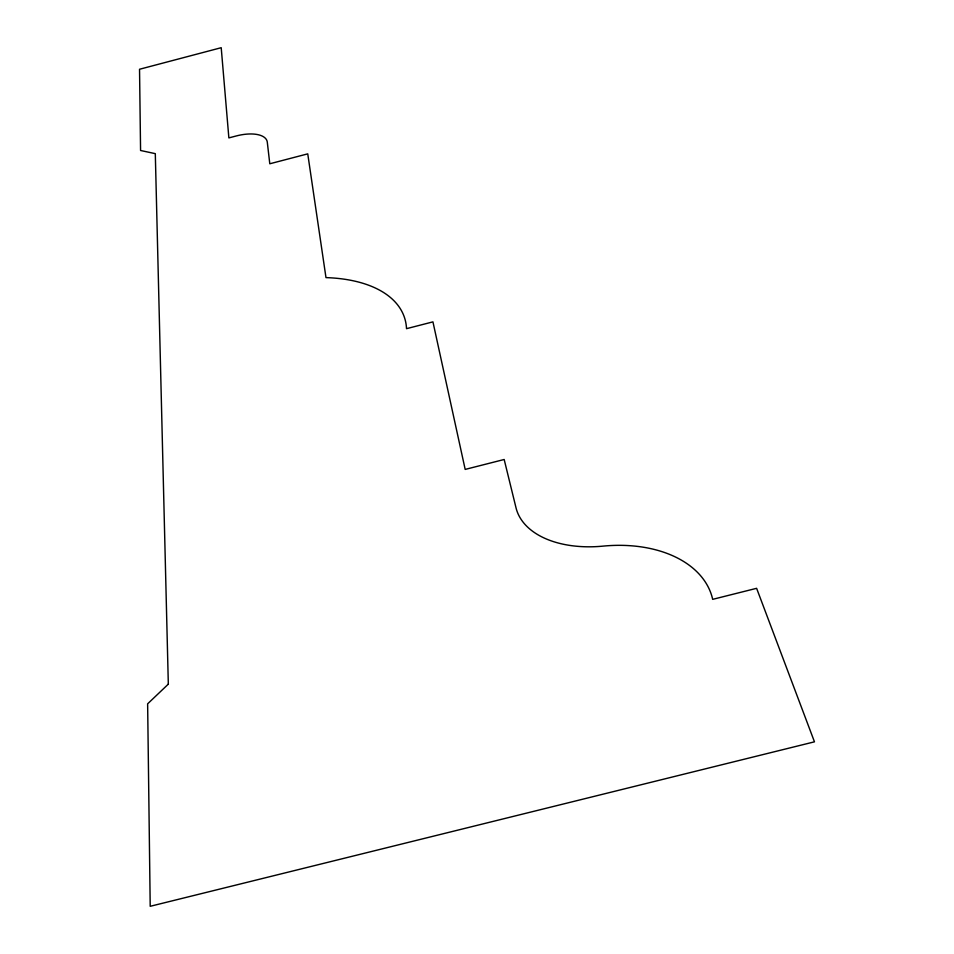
<?xml version="1.0" encoding="UTF-8"?>
<svg xmlns="http://www.w3.org/2000/svg" width="954" height="954" viewBox="0 0 954 954"><rect width="100%" height="100%" fill="white"/><g stroke="black" fill="none" stroke-linecap="round" stroke-linejoin="round"><path stroke-width="1.43" d="M168.321 684.137L147.631 703.825L150.207 906.3L814.466 741.83L756.617 588.32L712.674 599.351A118.057 77.763 -13.1 0 0 603 546.129A95.519 58.146 -12.5 0 1 516.186 508.494L504.177 459.494L465.182 469.416L432.937 321.868L406.511 328.677A142.206 75.533 -18 0 0 325.982 277.614L307.748 153.856L269.791 163.778L267.299 142.218A30.898 14.024 -17.2 0 0 236.222 135.969L228.865 137.901L221.209 47.7L139.534 69.26L140.572 150.493L155.299 153.654L168.321 684.137"/></g></svg>
